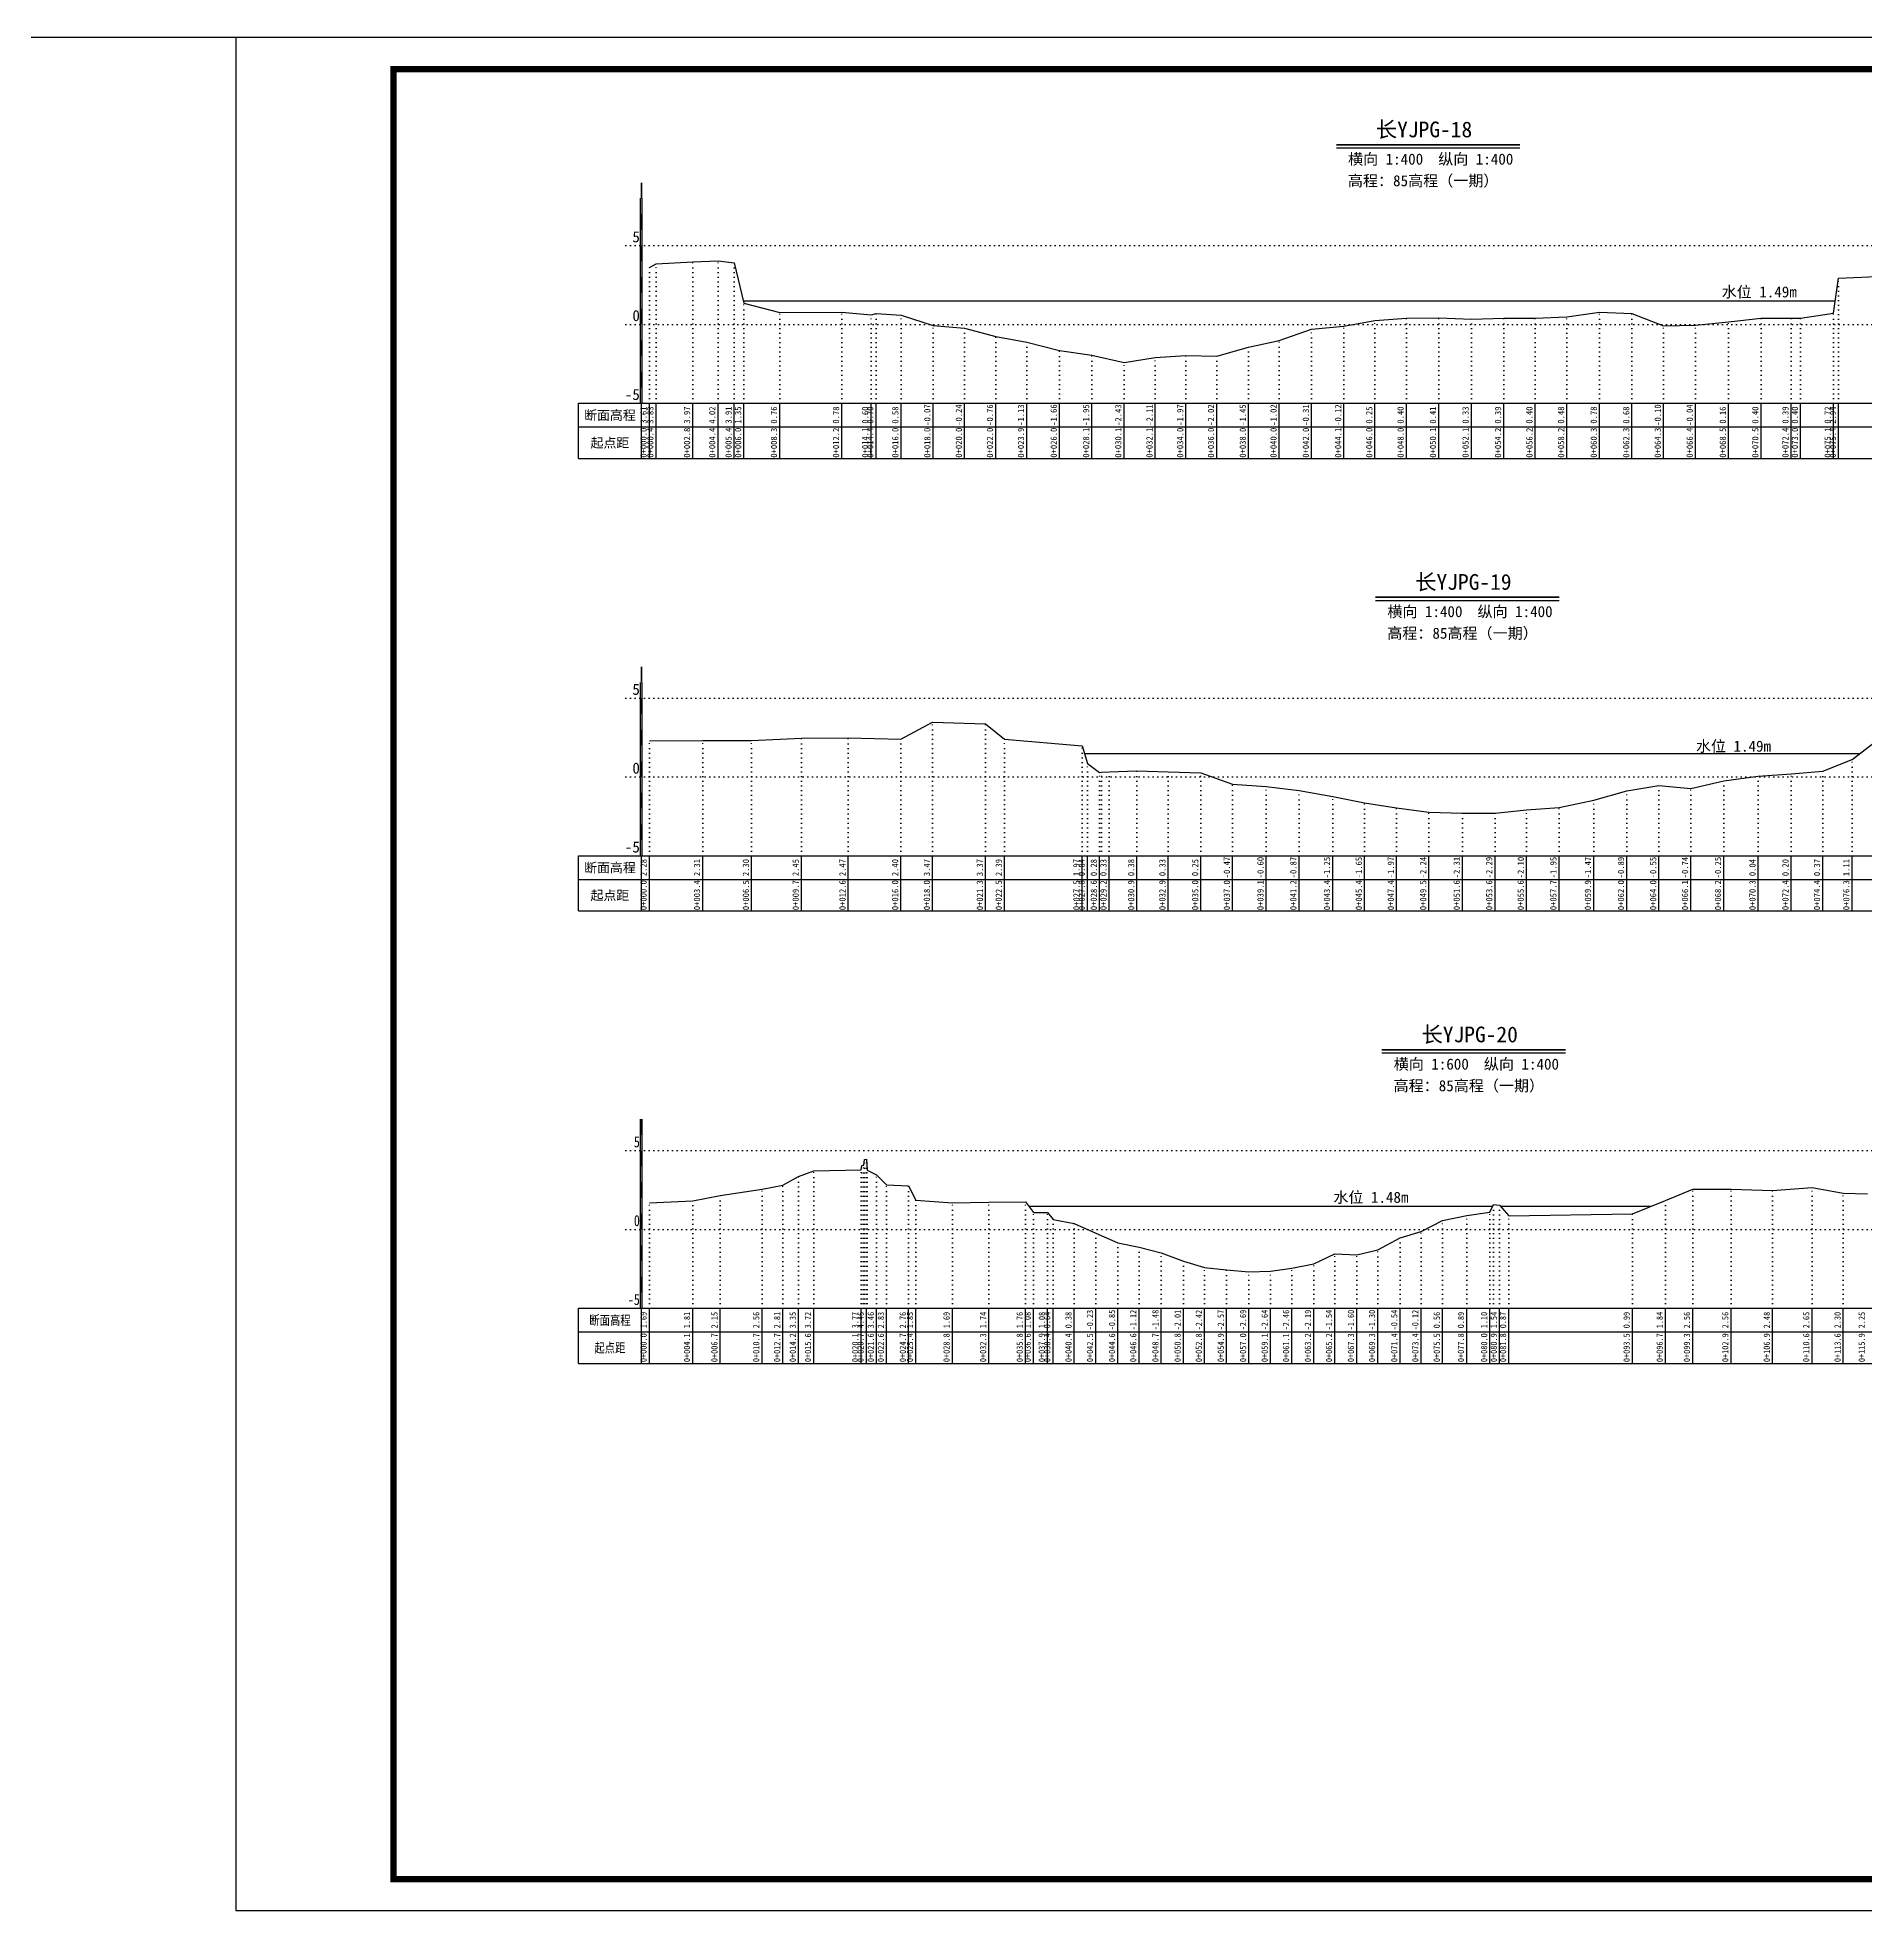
# Model space of a CAD drawing. Header units: millimetres. Extents: x 519117 to 522827, y 3371934 to 3372231.
# Drawn here: x 521905.1 to 522195, y 3371934.1 to 3372231.1 of the extents above; entities that cross this region are included whole.
import ezdxf
from ezdxf.enums import TextEntityAlignment as Align

# ---------------------------------------------------------------- set-up
doc = ezdxf.new("R2010")
doc.units = ezdxf.units.MM
doc.header["$LTSCALE"] = 0.4
doc.header["$MEASUREMENT"] = 0
doc.linetypes.add('X4', pattern=[1.6, 0, -1.6])
for name, color, linetype in [('DMX', 1, 'Continuous'), ('zdm1', 5, 'Continuous'), ('ZDMT5', 3, 'Continuous'), ('图框', 7, 'Continuous'), ('断面名称', 5, 'Continuous'), ('比例尺', 3, 'Continuous'), ('水位', 4, 'Continuous')]:
    doc.layers.add(name, color=color, linetype=linetype)
doc.styles.add('HDM', font='仿宋_GB2312.ttf')

msp = doc.modelspace()

# ---------------------------------------------------------------- linework, layer by layer
at = {"layer": 'DMX', "linetype": 'Continuous', "flags": 128}
for points in [[(522002.11, 3372194.6), (522003.18, 3372195.15), (522009.01, 3372195.5), (522013.01, 3372195.62), (522015.58, 3372195.35), (522017.11, 3372188.95), (522022.78, 3372187.47), (522032.63, 3372187.52), (522037.26, 3372187.07), (522038.06, 3372187.32), (522042.03, 3372187.02), (522047.11, 3372185.4), (522052.11, 3372184.97), (522057.03, 3372183.67), (522061.96, 3372182.75), (522067.16, 3372181.42), (522072.28, 3372180.7), (522077.38, 3372179.5), (522082.33, 3372180.3), (522087.21, 3372180.65), (522092.08, 3372180.52), (522097.13, 3372181.95), (522102.01, 3372183.02), (522107.13, 3372184.8), (522112.26, 3372185.27), (522117.18, 3372186.2), (522122.16, 3372186.57), (522127.28, 3372186.6), (522132.46, 3372186.39), (522137.61, 3372186.54), (522142.58, 3372186.57), (522147.61, 3372186.77), (522152.78, 3372187.52), (522157.93, 3372187.27), (522162.93, 3372185.32), (522168.01, 3372185.47), (522173.26, 3372185.97), (522178.41, 3372186.57), (522183.18, 3372186.54), (522184.68, 3372186.57), (522189.88, 3372187.37), (522190.68, 3372192.92), (522197.91, 3372193.22)], [(522002.11, 3372119.52), (522010.58, 3372119.6), (522018.33, 3372119.57), (522026.23, 3372119.95), (522033.66, 3372120), (522042.01, 3372119.82), (522047.03, 3372122.5), (522055.43, 3372122.25), (522058.43, 3372119.8), (522070.76, 3372118.74), (522071.58, 3372115.92), (522073.51, 3372114.52), (522073.83, 3372114.57), (522075.03, 3372114.64), (522079.43, 3372114.77), (522084.38, 3372114.64), (522089.58, 3372114.44), (522094.61, 3372112.64), (522099.93, 3372112.32), (522105.16, 3372111.64), (522110.48, 3372110.69), (522115.53, 3372109.69), (522120.61, 3372108.89), (522125.73, 3372108.22), (522131.06, 3372108.04), (522136.21, 3372108.09), (522141.21, 3372108.57), (522146.38, 3372108.94), (522151.86, 3372110.14), (522157.11, 3372111.59), (522162.21, 3372112.44), (522167.26, 3372111.97), (522172.48, 3372113.19), (522177.96, 3372113.92), (522183.18, 3372114.32), (522188.18, 3372114.74), (522192.83, 3372116.59), (522196.48, 3372119.39)], [(522002.11, 3372046.29), (522008.99, 3372046.59), (522013.34, 3372047.44), (522019.98, 3372048.46), (522023.29, 3372049.09), (522025.78, 3372050.44), (522028.18, 3372051.36), (522035.68, 3372051.49), (522035.81, 3372052.21), (522036.11, 3372052.26), (522036.24, 3372053.16), (522036.53, 3372053.19), (522036.66, 3372051.46), (522038.14, 3372050.71), (522039.74, 3372049.14), (522043.23, 3372048.96), (522044.36, 3372046.69), (522050.16, 3372046.29), (522055.96, 3372046.41), (522061.76, 3372046.46), (522063.03, 3372044.76), (522065.26, 3372044.76), (522066.13, 3372043.66), (522069.49, 3372043.01), (522072.89, 3372041.49), (522076.39, 3372039.94), (522079.76, 3372039.26), (522083.28, 3372038.36), (522086.79, 3372037.04), (522090.16, 3372036.01), (522093.64, 3372035.64), (522097.18, 3372035.34), (522100.61, 3372035.46), (522103.99, 3372035.91), (522107.46, 3372036.59), (522110.81, 3372038.21), (522114.28, 3372038.06), (522117.63, 3372038.81), (522121.16, 3372040.71), (522124.49, 3372041.76), (522127.89, 3372043.46), (522131.73, 3372044.29), (522135.41, 3372044.81), (522135.96, 3372046.04), (522136.94, 3372045.91), (522138.41, 3372044.24), (522157.99, 3372044.54), (522163.24, 3372046.66), (522167.56, 3372048.46), (522173.64, 3372048.46), (522180.23, 3372048.26), (522186.48, 3372048.69), (522191.44, 3372047.81), (522195.28, 3372047.69)]]:
    msp.add_lwpolyline(points, dxfattribs=at)
at = {"layer": 'zdm1', "linetype": 'Continuous'}
for p, q in [((522000.73, 3372173.06), (522000.73, 3372205.56)), ((522000.98, 3372173.06), (522000.98, 3372205.56)), ((521990.86, 3372164.31), (521990.86, 3372173.06)), ((521990.86, 3372173.06), (522002.11, 3372173.06)), ((522000.86, 3372164.31), (522000.86, 3372173.06)), ((522002.11, 3372173.06), (522250.36, 3372173.06)), ((521990.86, 3372169.31), (522250.36, 3372169.31)), ((521990.86, 3372164.31), (522250.36, 3372164.31)), ((522000.73, 3372101.31), (522000.73, 3372128.81)), ((522000.98, 3372101.31), (522000.98, 3372128.81)), ((521990.86, 3372092.56), (521990.86, 3372101.31)), ((521990.86, 3372101.31), (522002.11, 3372101.31)), ((522000.86, 3372092.56), (522000.86, 3372101.31)), ((522002.11, 3372101.31), (522262.83, 3372101.31)), ((521990.86, 3372097.56), (522262.83, 3372097.56)), ((521990.86, 3372092.56), (522262.83, 3372092.56)), ((522000.73, 3372029.56), (522000.73, 3372059.56)), ((522000.98, 3372029.56), (522000.98, 3372059.56)), ((521990.86, 3372029.56), (522002.11, 3372029.56)), ((521990.86, 3372020.81), (521990.86, 3372029.56)), ((522000.86, 3372020.81), (522000.86, 3372029.56)), ((522002.11, 3372029.56), (522264.84, 3372029.56)), ((521990.86, 3372025.81), (522264.84, 3372025.81)), ((521990.86, 3372020.81), (522264.84, 3372020.81))]:
    msp.add_line(p, q, dxfattribs=at)
at = {"layer": 'zdm1', "linetype": 'X4'}
for p, q in [((521998.36, 3372198.06), (522252.86, 3372198.06)), ((521998.36, 3372185.56), (522252.86, 3372185.56)), ((521998.36, 3372173.06), (522252.86, 3372173.06)), ((521998.36, 3372126.31), (522265.33, 3372126.31)), ((521998.36, 3372113.81), (522265.33, 3372113.81)), ((521998.36, 3372101.31), (522265.33, 3372101.31)), ((521998.36, 3372054.56), (522267.34, 3372054.56)), ((521998.36, 3372042.06), (522267.34, 3372042.06)), ((521998.36, 3372029.56), (522267.34, 3372029.56))]:
    msp.add_line(p, q, dxfattribs=at)
at = {"layer": 'zdm1', "linetype": 'Continuous', "flags": 128}
for points in [[(522000.86, 3372205.56, 0.25, 0.25, 0), (522000.86, 3372208.06, 0.25, 0.25, 0)], [(522000.86, 3372200.56, 0.25, 0.25, 0), (522000.86, 3372203.06, 0.25, 0.25, 0)], [(522000.86, 3372195.56, 0.25, 0.25, 0), (522000.86, 3372198.06, 0.25, 0.25, 0)], [(522000.86, 3372190.56, 0.25, 0.25, 0), (522000.86, 3372193.06, 0.25, 0.25, 0)], [(522000.86, 3372185.56, 0.25, 0.25, 0), (522000.86, 3372188.06, 0.25, 0.25, 0)], [(522000.86, 3372180.56, 0.25, 0.25, 0), (522000.86, 3372183.06, 0.25, 0.25, 0)], [(522000.86, 3372175.56, 0.25, 0.25, 0), (522000.86, 3372178.06, 0.25, 0.25, 0)], [(522000.86, 3372128.81, 0.25, 0.25, 0), (522000.86, 3372131.31, 0.25, 0.25, 0)], [(522000.86, 3372123.81, 0.25, 0.25, 0), (522000.86, 3372126.31, 0.25, 0.25, 0)], [(522000.86, 3372118.81, 0.25, 0.25, 0), (522000.86, 3372121.31, 0.25, 0.25, 0)], [(522000.86, 3372113.81, 0.25, 0.25, 0), (522000.86, 3372116.31, 0.25, 0.25, 0)], [(522000.86, 3372108.81, 0.25, 0.25, 0), (522000.86, 3372111.31, 0.25, 0.25, 0)], [(522000.86, 3372103.81, 0.25, 0.25, 0), (522000.86, 3372106.31, 0.25, 0.25, 0)], [(522000.86, 3372057.06, 0.25, 0.25, 0), (522000.86, 3372059.56, 0.25, 0.25, 0)], [(522000.86, 3372052.06, 0.25, 0.25, 0), (522000.86, 3372054.56, 0.25, 0.25, 0)], [(522000.86, 3372047.06, 0.25, 0.25, 0), (522000.86, 3372049.56, 0.25, 0.25, 0)], [(522000.86, 3372042.06, 0.25, 0.25, 0), (522000.86, 3372044.56, 0.25, 0.25, 0)], [(522000.86, 3372037.06, 0.25, 0.25, 0), (522000.86, 3372039.56, 0.25, 0.25, 0)], [(522000.86, 3372032.06, 0.25, 0.25, 0), (522000.86, 3372034.56, 0.25, 0.25, 0)]]:
    msp.add_lwpolyline(points, format="xyseb", dxfattribs=at)
at = {"layer": 'ZDMT5', "linetype": 'X4'}
for p, q in [((522002.11, 3372173.06), (522002.11, 3372194.6)), ((522003.18, 3372173.06), (522003.18, 3372195.15)), ((522009.01, 3372173.06), (522009.01, 3372195.5)), ((522013.01, 3372173.06), (522013.01, 3372195.62)), ((522015.58, 3372173.06), (522015.58, 3372195.35)), ((522190.68, 3372173.06), (522190.68, 3372192.92)), ((522017.11, 3372173.06), (522017.11, 3372188.95)), ((522022.78, 3372173.06), (522022.78, 3372187.47)), ((522032.63, 3372173.06), (522032.63, 3372187.52)), ((522037.26, 3372173.06), (522037.26, 3372187.07)), ((522038.06, 3372173.06), (522038.06, 3372187.32)), ((522042.03, 3372173.06), (522042.03, 3372187.02)), ((522117.18, 3372173.06), (522117.18, 3372186.2)), ((522122.16, 3372173.06), (522122.16, 3372186.57)), ((522127.28, 3372173.06), (522127.28, 3372186.6)), ((522132.46, 3372173.06), (522132.46, 3372186.39)), ((522137.61, 3372173.06), (522137.61, 3372186.54)), ((522142.58, 3372173.06), (522142.58, 3372186.57)), ((522147.61, 3372173.06), (522147.61, 3372186.77)), ((522152.78, 3372173.06), (522152.78, 3372187.52)), ((522157.93, 3372173.06), (522157.93, 3372187.27)), ((522173.26, 3372173.06), (522173.26, 3372185.97)), ((522178.41, 3372173.06), (522178.41, 3372186.57)), ((522183.18, 3372173.06), (522183.18, 3372186.54)), ((522184.68, 3372173.06), (522184.68, 3372186.57)), ((522189.88, 3372173.06), (522189.88, 3372187.37)), ((522047.11, 3372173.06), (522047.11, 3372185.4)), ((522052.11, 3372173.06), (522052.11, 3372184.97)), ((522057.03, 3372173.06), (522057.03, 3372183.67)), ((522061.96, 3372173.06), (522061.96, 3372182.75)), ((522102.01, 3372173.06), (522102.01, 3372183.02)), ((522107.13, 3372173.06), (522107.13, 3372184.8)), ((522112.26, 3372173.06), (522112.26, 3372185.27)), ((522162.93, 3372173.06), (522162.93, 3372185.32)), ((522168.01, 3372173.06), (522168.01, 3372185.47)), ((522067.16, 3372173.06), (522067.16, 3372181.42)), ((522072.28, 3372173.06), (522072.28, 3372180.7)), ((522082.33, 3372173.06), (522082.33, 3372180.3)), ((522087.21, 3372173.06), (522087.21, 3372180.65)), ((522092.08, 3372173.06), (522092.08, 3372180.52)), ((522097.13, 3372173.06), (522097.13, 3372181.95)), ((522077.38, 3372173.06), (522077.38, 3372179.5)), ((522047.03, 3372101.31), (522047.03, 3372122.5)), ((522055.43, 3372101.31), (522055.43, 3372122.25)), ((522002.11, 3372101.31), (522002.11, 3372119.52)), ((522010.58, 3372101.31), (522010.58, 3372119.6)), ((522018.33, 3372101.31), (522018.33, 3372119.57)), ((522026.23, 3372101.31), (522026.23, 3372119.95)), ((522033.66, 3372101.31), (522033.66, 3372120)), ((522042.01, 3372101.31), (522042.01, 3372119.82)), ((522058.43, 3372101.31), (522058.43, 3372119.8)), ((522070.76, 3372101.31), (522070.76, 3372118.74)), ((522071.58, 3372101.31), (522071.58, 3372115.92)), ((522073.51, 3372101.31), (522073.51, 3372114.52)), ((522073.83, 3372101.31), (522073.83, 3372114.57)), ((522075.03, 3372101.31), (522075.03, 3372114.64)), ((522079.43, 3372101.31), (522079.43, 3372114.77)), ((522084.38, 3372101.31), (522084.38, 3372114.64)), ((522089.58, 3372101.31), (522089.58, 3372114.44)), ((522183.18, 3372101.31), (522183.18, 3372114.32)), ((522188.18, 3372101.31), (522188.18, 3372114.74)), ((522192.83, 3372101.31), (522192.83, 3372116.59)), ((522094.61, 3372101.31), (522094.61, 3372112.64)), ((522099.93, 3372101.31), (522099.93, 3372112.32)), ((522105.16, 3372101.31), (522105.16, 3372111.64)), ((522157.11, 3372101.31), (522157.11, 3372111.59)), ((522162.21, 3372101.31), (522162.21, 3372112.44)), ((522167.26, 3372101.31), (522167.26, 3372111.97)), ((522172.48, 3372101.31), (522172.48, 3372113.19)), ((522177.96, 3372101.31), (522177.96, 3372113.92)), ((522110.48, 3372101.31), (522110.48, 3372110.69)), ((522115.53, 3372101.31), (522115.53, 3372109.69)), ((522120.61, 3372101.31), (522120.61, 3372108.89)), ((522141.21, 3372101.31), (522141.21, 3372108.57)), ((522146.38, 3372101.31), (522146.38, 3372108.94)), ((522151.86, 3372101.31), (522151.86, 3372110.14)), ((522125.73, 3372101.31), (522125.73, 3372108.22)), ((522131.06, 3372101.31), (522131.06, 3372108.04)), ((522136.21, 3372101.31), (522136.21, 3372108.09)), ((522035.81, 3372029.56), (522035.81, 3372052.21)), ((522036.11, 3372029.56), (522036.11, 3372052.26)), ((522036.24, 3372029.56), (522036.24, 3372053.16)), ((522036.53, 3372029.56), (522036.53, 3372053.19)), ((522023.29, 3372029.56), (522023.29, 3372049.09)), ((522025.78, 3372029.56), (522025.78, 3372050.44)), ((522028.18, 3372029.56), (522028.18, 3372051.36)), ((522035.68, 3372029.56), (522035.68, 3372051.49)), ((522036.66, 3372029.56), (522036.66, 3372051.46)), ((522038.14, 3372029.56), (522038.14, 3372050.71)), ((522039.74, 3372029.56), (522039.74, 3372049.14)), ((522043.23, 3372029.56), (522043.23, 3372048.96)), ((522002.11, 3372029.56), (522002.11, 3372046.29)), ((522008.99, 3372029.56), (522008.99, 3372046.59)), ((522013.34, 3372029.56), (522013.34, 3372047.44)), ((522019.98, 3372029.56), (522019.98, 3372048.46)), ((522044.36, 3372029.56), (522044.36, 3372046.69)), ((522050.16, 3372029.56), (522050.16, 3372046.29)), ((522055.96, 3372029.56), (522055.96, 3372046.41)), ((522061.76, 3372029.56), (522061.76, 3372046.46)), ((522135.96, 3372029.56), (522135.96, 3372046.04)), ((522163.24, 3372029.56), (522163.24, 3372046.66)), ((522167.56, 3372029.56), (522167.56, 3372048.46)), ((522173.64, 3372029.56), (522173.64, 3372048.46)), ((522180.23, 3372029.56), (522180.23, 3372048.26)), ((522186.48, 3372029.56), (522186.48, 3372048.69)), ((522191.44, 3372029.56), (522191.44, 3372047.81)), ((522063.03, 3372029.56), (522063.03, 3372044.76)), ((522065.26, 3372029.56), (522065.26, 3372044.76)), ((522066.13, 3372029.56), (522066.13, 3372043.66)), ((522069.49, 3372029.56), (522069.49, 3372043.01)), ((522127.89, 3372029.56), (522127.89, 3372043.46)), ((522131.73, 3372029.56), (522131.73, 3372044.29)), ((522135.41, 3372029.56), (522135.41, 3372044.81)), ((522136.94, 3372029.56), (522136.94, 3372045.91)), ((522138.41, 3372029.56), (522138.41, 3372044.24)), ((522157.99, 3372029.56), (522157.99, 3372044.54)), ((522072.89, 3372029.56), (522072.89, 3372041.49)), ((522121.16, 3372029.56), (522121.16, 3372040.71)), ((522124.49, 3372029.56), (522124.49, 3372041.76)), ((522076.39, 3372029.56), (522076.39, 3372039.94)), ((522079.76, 3372029.56), (522079.76, 3372039.26)), ((522083.28, 3372029.56), (522083.28, 3372038.36)), ((522086.79, 3372029.56), (522086.79, 3372037.04)), ((522110.81, 3372029.56), (522110.81, 3372038.21)), ((522114.28, 3372029.56), (522114.28, 3372038.06)), ((522117.63, 3372029.56), (522117.63, 3372038.81)), ((522090.16, 3372029.56), (522090.16, 3372036.01)), ((522093.64, 3372029.56), (522093.64, 3372035.64)), ((522097.18, 3372029.56), (522097.18, 3372035.34)), ((522100.61, 3372029.56), (522100.61, 3372035.46)), ((522103.99, 3372029.56), (522103.99, 3372035.91)), ((522107.46, 3372029.56), (522107.46, 3372036.59))]:
    msp.add_line(p, q, dxfattribs=at)
at = {"layer": 'ZDMT5', "linetype": 'Continuous'}
for p, q in [((522002.11, 3372164.31), (522002.11, 3372173.06)), ((522003.18, 3372164.31), (522003.18, 3372173.06)), ((522009.01, 3372164.31), (522009.01, 3372173.06)), ((522013.01, 3372164.31), (522013.01, 3372173.06)), ((522015.58, 3372164.31), (522015.58, 3372173.06)), ((522017.11, 3372164.31), (522017.11, 3372173.06)), ((522022.78, 3372164.31), (522022.78, 3372173.06)), ((522032.63, 3372164.31), (522032.63, 3372173.06)), ((522037.26, 3372164.31), (522037.26, 3372173.06)), ((522038.06, 3372164.31), (522038.06, 3372173.06)), ((522042.03, 3372164.31), (522042.03, 3372173.06)), ((522047.11, 3372164.31), (522047.11, 3372173.06)), ((522052.11, 3372164.31), (522052.11, 3372173.06)), ((522057.03, 3372164.31), (522057.03, 3372173.06)), ((522061.96, 3372164.31), (522061.96, 3372173.06)), ((522067.16, 3372164.31), (522067.16, 3372173.06)), ((522072.28, 3372164.31), (522072.28, 3372173.06)), ((522077.38, 3372164.31), (522077.38, 3372173.06)), ((522082.33, 3372164.31), (522082.33, 3372173.06)), ((522087.21, 3372164.31), (522087.21, 3372173.06)), ((522092.08, 3372164.31), (522092.08, 3372173.06)), ((522097.13, 3372164.31), (522097.13, 3372173.06)), ((522102.01, 3372164.31), (522102.01, 3372173.06)), ((522107.13, 3372164.31), (522107.13, 3372173.06)), ((522112.26, 3372164.31), (522112.26, 3372173.06)), ((522117.18, 3372164.31), (522117.18, 3372173.06)), ((522122.16, 3372164.31), (522122.16, 3372173.06)), ((522127.28, 3372164.31), (522127.28, 3372173.06)), ((522132.46, 3372164.31), (522132.46, 3372173.06)), ((522137.61, 3372164.31), (522137.61, 3372173.06)), ((522142.58, 3372164.31), (522142.58, 3372173.06)), ((522147.61, 3372164.31), (522147.61, 3372173.06)), ((522152.78, 3372164.31), (522152.78, 3372173.06)), ((522157.93, 3372164.31), (522157.93, 3372173.06)), ((522162.93, 3372164.31), (522162.93, 3372173.06)), ((522168.01, 3372164.31), (522168.01, 3372173.06)), ((522173.26, 3372164.31), (522173.26, 3372173.06)), ((522178.41, 3372164.31), (522178.41, 3372173.06)), ((522183.18, 3372164.31), (522183.18, 3372173.06)), ((522184.68, 3372164.31), (522184.68, 3372173.06)), ((522189.88, 3372164.31), (522189.88, 3372173.06)), ((522190.68, 3372164.31), (522190.68, 3372173.06)), ((522002.11, 3372092.56), (522002.11, 3372101.31)), ((522010.58, 3372092.56), (522010.58, 3372101.31)), ((522018.33, 3372092.56), (522018.33, 3372101.31)), ((522026.23, 3372092.56), (522026.23, 3372101.31)), ((522033.66, 3372092.56), (522033.66, 3372101.31)), ((522042.01, 3372092.56), (522042.01, 3372101.31)), ((522047.03, 3372092.56), (522047.03, 3372101.31)), ((522055.43, 3372092.56), (522055.43, 3372101.31)), ((522058.43, 3372092.56), (522058.43, 3372101.31)), ((522070.76, 3372092.56), (522070.76, 3372101.31)), ((522071.58, 3372092.56), (522071.58, 3372101.31)), ((522073.51, 3372092.56), (522073.51, 3372101.31)), ((522075.03, 3372092.56), (522075.03, 3372101.31)), ((522079.43, 3372092.56), (522079.43, 3372101.31)), ((522084.38, 3372092.56), (522084.38, 3372101.31)), ((522089.58, 3372092.56), (522089.58, 3372101.31)), ((522094.61, 3372092.56), (522094.61, 3372101.31)), ((522099.93, 3372092.56), (522099.93, 3372101.31)), ((522105.16, 3372092.56), (522105.16, 3372101.31)), ((522110.48, 3372092.56), (522110.48, 3372101.31)), ((522115.53, 3372092.56), (522115.53, 3372101.31)), ((522120.61, 3372092.56), (522120.61, 3372101.31)), ((522125.73, 3372092.56), (522125.73, 3372101.31)), ((522131.06, 3372092.56), (522131.06, 3372101.31)), ((522136.21, 3372092.56), (522136.21, 3372101.31)), ((522141.21, 3372092.56), (522141.21, 3372101.31)), ((522146.38, 3372092.56), (522146.38, 3372101.31)), ((522151.86, 3372092.56), (522151.86, 3372101.31)), ((522157.11, 3372092.56), (522157.11, 3372101.31)), ((522162.21, 3372092.56), (522162.21, 3372101.31)), ((522167.26, 3372092.56), (522167.26, 3372101.31)), ((522172.48, 3372092.56), (522172.48, 3372101.31)), ((522177.96, 3372092.56), (522177.96, 3372101.31)), ((522183.18, 3372092.56), (522183.18, 3372101.31)), ((522188.18, 3372092.56), (522188.18, 3372101.31)), ((522192.83, 3372092.56), (522192.83, 3372101.31)), ((522002.11, 3372020.81), (522002.11, 3372029.56)), ((522008.99, 3372020.81), (522008.99, 3372029.56)), ((522013.34, 3372020.81), (522013.34, 3372029.56)), ((522019.98, 3372020.81), (522019.98, 3372029.56)), ((522023.29, 3372020.81), (522023.29, 3372029.56)), ((522025.78, 3372020.81), (522025.78, 3372029.56)), ((522028.18, 3372020.81), (522028.18, 3372029.56)), ((522035.68, 3372020.81), (522035.68, 3372029.56)), ((522036.53, 3372020.81), (522036.53, 3372029.56)), ((522038.14, 3372020.81), (522038.14, 3372029.56)), ((522039.74, 3372020.81), (522039.74, 3372029.56)), ((522043.23, 3372020.81), (522043.23, 3372029.56)), ((522044.36, 3372020.81), (522044.36, 3372029.56)), ((522050.16, 3372020.81), (522050.16, 3372029.56)), ((522055.96, 3372020.81), (522055.96, 3372029.56)), ((522061.76, 3372020.81), (522061.76, 3372029.56)), ((522063.03, 3372020.81), (522063.03, 3372029.56)), ((522065.26, 3372020.81), (522065.26, 3372029.56)), ((522066.13, 3372020.81), (522066.13, 3372029.56)), ((522069.49, 3372020.81), (522069.49, 3372029.56)), ((522072.89, 3372020.81), (522072.89, 3372029.56)), ((522076.39, 3372020.81), (522076.39, 3372029.56)), ((522079.76, 3372020.81), (522079.76, 3372029.56)), ((522083.28, 3372020.81), (522083.28, 3372029.56)), ((522086.79, 3372020.81), (522086.79, 3372029.56)), ((522090.16, 3372020.81), (522090.16, 3372029.56)), ((522093.64, 3372020.81), (522093.64, 3372029.56)), ((522097.18, 3372020.81), (522097.18, 3372029.56)), ((522100.61, 3372020.81), (522100.61, 3372029.56)), ((522103.99, 3372020.81), (522103.99, 3372029.56)), ((522107.46, 3372020.81), (522107.46, 3372029.56)), ((522110.81, 3372020.81), (522110.81, 3372029.56)), ((522114.28, 3372020.81), (522114.28, 3372029.56)), ((522117.63, 3372020.81), (522117.63, 3372029.56)), ((522121.16, 3372020.81), (522121.16, 3372029.56)), ((522124.49, 3372020.81), (522124.49, 3372029.56)), ((522127.89, 3372020.81), (522127.89, 3372029.56)), ((522131.73, 3372020.81), (522131.73, 3372029.56)), ((522135.41, 3372020.81), (522135.41, 3372029.56)), ((522136.94, 3372020.81), (522136.94, 3372029.56)), ((522138.41, 3372020.81), (522138.41, 3372029.56)), ((522157.99, 3372020.81), (522157.99, 3372029.56)), ((522163.24, 3372020.81), (522163.24, 3372029.56)), ((522167.56, 3372020.81), (522167.56, 3372029.56)), ((522173.64, 3372020.81), (522173.64, 3372029.56)), ((522180.23, 3372020.81), (522180.23, 3372029.56)), ((522186.48, 3372020.81), (522186.48, 3372029.56)), ((522191.44, 3372020.81), (522191.44, 3372029.56))]:
    msp.add_line(p, q, dxfattribs=at)
at = {"layer": '图框', "flags": 128}
msp.add_lwpolyline([(521936.53, 3371934.06), (522356.53, 3371934.06), (522356.53, 3372231.06), (521936.53, 3372231.06)], close=True, dxfattribs=at)
at = {"layer": '图框', "const_width": 1, "flags": 128}
msp.add_lwpolyline([(521961.53, 3371939.06), (522351.53, 3371939.06), (522351.53, 3372226.06), (521961.53, 3372226.06)], close=True, dxfattribs=at)
at = {"layer": '比例尺', "linetype": 'Continuous'}
msp.add_line((521936.53, 3372231.06), (521886.53, 3372231.06), dxfattribs=at)
at = {"layer": '比例尺', "color": 3, "linetype": 'Continuous', "lineweight": 40}
for p, q in [((522111.05, 3372214.05), (522140.17, 3372214.05)), ((522117.28, 3372142.3), (522146.41, 3372142.3)), ((522118.29, 3372070.55), (522147.41, 3372070.55))]:
    msp.add_line(p, q, dxfattribs=at)
at = {"layer": '比例尺', "color": 3, "linetype": 'Continuous'}
for p, q in [((522111.05, 3372213.55), (522140.17, 3372213.55)), ((522117.28, 3372141.8), (522146.41, 3372141.8)), ((522118.29, 3372070.05), (522147.41, 3372070.05))]:
    msp.add_line(p, q, dxfattribs=at)
at = {"layer": '水位', "color": 6, "linetype": 'Continuous', "flags": 128}
for points in [[(522017.03, 3372189.29), (522017.11, 3372189.29), (522022.78, 3372189.29), (522032.63, 3372189.29), (522037.26, 3372189.29), (522038.06, 3372189.29), (522042.03, 3372189.29), (522047.11, 3372189.29), (522052.11, 3372189.29), (522057.03, 3372189.29), (522061.96, 3372189.29), (522067.16, 3372189.29), (522072.28, 3372189.29), (522077.38, 3372189.29), (522082.33, 3372189.29), (522087.21, 3372189.29), (522092.08, 3372189.29), (522097.13, 3372189.29), (522102.01, 3372189.29), (522107.13, 3372189.29), (522112.26, 3372189.29), (522117.18, 3372189.29), (522122.16, 3372189.29), (522127.28, 3372189.29), (522132.46, 3372189.29), (522137.61, 3372189.29), (522142.58, 3372189.29), (522147.61, 3372189.29), (522152.78, 3372189.29), (522157.93, 3372189.29), (522162.93, 3372189.29), (522168.01, 3372189.29), (522173.26, 3372189.29), (522178.41, 3372189.29), (522183.18, 3372189.29), (522184.68, 3372189.29), (522189.88, 3372189.29), (522190.16, 3372189.29)], [(522071.11, 3372117.54), (522071.58, 3372117.54), (522073.51, 3372117.54), (522073.83, 3372117.54), (522075.03, 3372117.54), (522079.43, 3372117.54), (522084.38, 3372117.54), (522089.58, 3372117.54), (522094.61, 3372117.54), (522099.93, 3372117.54), (522105.16, 3372117.54), (522110.48, 3372117.54), (522115.53, 3372117.54), (522120.61, 3372117.54), (522125.73, 3372117.54), (522131.06, 3372117.54), (522136.21, 3372117.54), (522141.21, 3372117.54), (522146.38, 3372117.54), (522151.86, 3372117.54), (522157.11, 3372117.54), (522162.21, 3372117.54), (522167.26, 3372117.54), (522172.48, 3372117.54), (522177.96, 3372117.54), (522183.18, 3372117.54), (522188.18, 3372117.54), (522192.83, 3372117.54), (522194.07, 3372117.54)], [(522062.29, 3372045.75), (522066.21, 3372045.75), (522071.48, 3372045.75), (522076.76, 3372045.75), (522081.81, 3372045.75), (522087.03, 3372045.75), (522092.33, 3372045.75), (522097.48, 3372045.75), (522102.56, 3372045.75), (522107.76, 3372045.75), (522112.78, 3372045.75), (522117.98, 3372045.75), (522123.01, 3372045.75), (522128.31, 3372045.75), (522133.31, 3372045.75), (522135.83, 3372045.75)], [(522137.08, 3372045.75), (522138.41, 3372045.75), (522144.16, 3372045.75), (522149.68, 3372045.75), (522150.51, 3372045.75), (522151.98, 3372045.75), (522154.18, 3372045.75), (522160.99, 3372045.75)]]:
    msp.add_lwpolyline(points, dxfattribs=at)

# ---------------------------------------------------------------- texts
at = {"layer": 'zdm1', "linetype": 'Continuous', "style": 'HDM'}
for s, p in [('5', (522000.61, 3372198.06)), ('0', (522000.61, 3372185.56)), ('-5', (522000.61, 3372173.06)), ('5', (522000.61, 3372126.31)), ('0', (522000.61, 3372113.81)), ('-5', (522000.61, 3372101.31))]:
    msp.add_text(s, height=1.75, dxfattribs=at).set_placement(p, align=Align.BOTTOM_RIGHT)
for s, p in [('断面高程', (521995.86, 3372171.19)), ('起点距', (521995.86, 3372166.81)), ('断面高程', (521995.86, 3372099.44)), ('起点距', (521995.86, 3372095.06))]:
    msp.add_text(s, height=1.5, dxfattribs=at).set_placement(p, align=Align.MIDDLE)
at = {"layer": 'zdm1', "linetype": 'Continuous', "style": 'HDM', "width": 0.8}
for s, p in [('5', (522000.61, 3372054.56)), ('0', (522000.61, 3372042.06)), ('-5', (522000.61, 3372029.56))]:
    msp.add_text(s, height=1.75, dxfattribs=at).set_placement(p, align=Align.BOTTOM_RIGHT)
for s, p in [('断面高程', (521995.86, 3372027.69)), ('起点距', (521995.86, 3372023.31))]:
    msp.add_text(s, height=1.5, dxfattribs=at).set_placement(p, align=Align.MIDDLE)
at = {"layer": 'ZDMT5', "linetype": 'Continuous', "style": 'HDM'}
for s, p in [('3.61', (522001.98, 3372171.19)), ('3.83', (522003.06, 3372171.19)), ('3.97', (522008.88, 3372171.19)), ('4.02', (522012.88, 3372171.19)), ('3.91', (522015.46, 3372171.19)), ('1.35', (522016.98, 3372171.19)), ('0.76', (522022.66, 3372171.19)), ('0.78', (522032.51, 3372171.19)), ('0.60', (522037.13, 3372171.19)), ('0.70', (522037.93, 3372171.19)), ('0.58', (522041.91, 3372171.19)), ('-0.07', (522046.98, 3372171.19)), ('-0.24', (522051.98, 3372171.19)), ('-0.76', (522056.91, 3372171.19)), ('-1.13', (522061.83, 3372171.19)), ('-1.66', (522067.03, 3372171.19)), ('-1.95', (522072.16, 3372171.19)), ('-2.43', (522077.26, 3372171.19)), ('-2.11', (522082.21, 3372171.19)), ('-1.97', (522087.08, 3372171.19)), ('-2.02', (522091.96, 3372171.19)), ('-1.45', (522097.01, 3372171.19)), ('-1.02', (522101.88, 3372171.19)), ('-0.31', (522107.01, 3372171.19)), ('-0.12', (522112.13, 3372171.19)), ('0.25', (522117.06, 3372171.19)), ('0.40', (522122.03, 3372171.19)), ('0.41', (522127.16, 3372171.19)), ('0.33', (522132.33, 3372171.19)), ('0.39', (522137.48, 3372171.19)), ('0.40', (522142.46, 3372171.19)), ('0.48', (522147.48, 3372171.19)), ('0.78', (522152.66, 3372171.19)), ('0.68', (522157.81, 3372171.19)), ('-0.10', (522162.81, 3372171.19)), ('-0.04', (522167.88, 3372171.19)), ('0.16', (522173.13, 3372171.19)), ('0.40', (522178.28, 3372171.19)), ('0.39', (522183.06, 3372171.19)), ('0.40', (522184.56, 3372171.19)), ('0.72', (522189.76, 3372171.19)), ('2.94', (522190.56, 3372171.19)), ('0+000.0', (522001.98, 3372166.81)), ('0+000.4', (522003.06, 3372166.81)), ('0+002.8', (522008.88, 3372166.81)), ('0+004.4', (522012.88, 3372166.81)), ('0+005.4', (522015.46, 3372166.81)), ('0+006.0', (522016.98, 3372166.81)), ('0+008.3', (522022.66, 3372166.81)), ('0+012.2', (522032.51, 3372166.81)), ('0+014.1', (522037.13, 3372166.81)), ('0+014.4', (522037.93, 3372166.81)), ('0+016.0', (522041.91, 3372166.81)), ('0+018.0', (522046.98, 3372166.81)), ('0+020.0', (522051.98, 3372166.81)), ('0+022.0', (522056.91, 3372166.81)), ('0+023.9', (522061.83, 3372166.81)), ('0+026.0', (522067.03, 3372166.81)), ('0+028.1', (522072.16, 3372166.81)), ('0+030.1', (522077.26, 3372166.81)), ('0+032.1', (522082.21, 3372166.81)), ('0+034.0', (522087.08, 3372166.81)), ('0+036.0', (522091.96, 3372166.81)), ('0+038.0', (522097.01, 3372166.81)), ('0+040.0', (522101.88, 3372166.81)), ('0+042.0', (522107.01, 3372166.81)), ('0+044.1', (522112.13, 3372166.81)), ('0+046.0', (522117.06, 3372166.81)), ('0+048.0', (522122.03, 3372166.81)), ('0+050.1', (522127.16, 3372166.81)), ('0+052.1', (522132.33, 3372166.81)), ('0+054.2', (522137.48, 3372166.81)), ('0+056.2', (522142.46, 3372166.81)), ('0+058.2', (522147.48, 3372166.81)), ('0+060.3', (522152.66, 3372166.81)), ('0+062.3', (522157.81, 3372166.81)), ('0+064.3', (522162.81, 3372166.81)), ('0+066.4', (522167.88, 3372166.81)), ('0+068.5', (522173.13, 3372166.81)), ('0+070.5', (522178.28, 3372166.81)), ('0+072.4', (522183.06, 3372166.81)), ('0+073.0', (522184.56, 3372166.81)), ('0+075.1', (522189.76, 3372166.81)), ('0+075.4', (522190.56, 3372166.81)), ('2.28', (522001.98, 3372099.44)), ('2.31', (522010.46, 3372099.44)), ('2.30', (522018.21, 3372099.44)), ('2.45', (522026.11, 3372099.44)), ('2.47', (522033.53, 3372099.44)), ('2.40', (522041.88, 3372099.44)), ('3.47', (522046.91, 3372099.44)), ('3.37', (522055.31, 3372099.44)), ('2.39', (522058.31, 3372099.44)), ('1.97', (522070.63, 3372099.44)), ('0.84', (522071.46, 3372099.44)), ('0.28', (522073.38, 3372099.44)), ('0.33', (522074.91, 3372099.44)), ('0.38', (522079.31, 3372099.44)), ('0.33', (522084.26, 3372099.44)), ('0.25', (522089.46, 3372099.44)), ('-0.47', (522094.48, 3372099.44)), ('-0.60', (522099.81, 3372099.44)), ('-0.87', (522105.03, 3372099.44)), ('-1.25', (522110.36, 3372099.44)), ('-1.65', (522115.41, 3372099.44)), ('-1.97', (522120.48, 3372099.44)), ('-2.24', (522125.61, 3372099.44)), ('-2.31', (522130.93, 3372099.44)), ('-2.29', (522136.08, 3372099.44)), ('-2.10', (522141.08, 3372099.44)), ('-1.95', (522146.26, 3372099.44)), ('-1.47', (522151.73, 3372099.44)), ('-0.89', (522156.98, 3372099.44)), ('-0.55', (522162.08, 3372099.44)), ('-0.74', (522167.13, 3372099.44)), ('-0.25', (522172.36, 3372099.44)), ('0.04', (522177.83, 3372099.44)), ('0.20', (522183.06, 3372099.44)), ('0.37', (522188.06, 3372099.44)), ('1.11', (522192.71, 3372099.44)), ('0+000.0', (522001.98, 3372095.06)), ('0+003.4', (522010.46, 3372095.06)), ('0+006.5', (522018.21, 3372095.06)), ('0+009.7', (522026.11, 3372095.06)), ('0+012.6', (522033.53, 3372095.06)), ('0+016.0', (522041.88, 3372095.06)), ('0+018.0', (522046.91, 3372095.06)), ('0+021.3', (522055.31, 3372095.06)), ('0+022.5', (522058.31, 3372095.06)), ('0+027.5', (522070.63, 3372095.06)), ('0+027.8', (522071.46, 3372095.06)), ('0+028.6', (522073.38, 3372095.06)), ('0+029.2', (522074.91, 3372095.06)), ('0+030.9', (522079.31, 3372095.06)), ('0+032.9', (522084.26, 3372095.06)), ('0+035.0', (522089.46, 3372095.06)), ('0+037.0', (522094.48, 3372095.06)), ('0+039.1', (522099.81, 3372095.06)), ('0+041.2', (522105.03, 3372095.06)), ('0+043.4', (522110.36, 3372095.06)), ('0+045.4', (522115.41, 3372095.06)), ('0+047.4', (522120.48, 3372095.06)), ('0+049.5', (522125.61, 3372095.06)), ('0+051.6', (522130.93, 3372095.06)), ('0+053.6', (522136.08, 3372095.06)), ('0+055.6', (522141.08, 3372095.06)), ('0+057.7', (522146.26, 3372095.06)), ('0+059.9', (522151.73, 3372095.06)), ('0+062.0', (522156.98, 3372095.06)), ('0+064.0', (522162.08, 3372095.06)), ('0+066.1', (522167.13, 3372095.06)), ('0+068.2', (522172.36, 3372095.06)), ('0+070.3', (522177.83, 3372095.06)), ('0+072.4', (522183.06, 3372095.06)), ('0+074.4', (522188.06, 3372095.06)), ('0+076.3', (522192.71, 3372095.06))]:
    msp.add_text(s, height=1, rotation=90, dxfattribs=at).set_placement(p, align=Align.BOTTOM_CENTER)
at = {"layer": 'ZDMT5', "linetype": 'Continuous', "style": 'HDM', "width": 0.8}
for s, p in [('1.69', (522001.98, 3372027.69)), ('1.81', (522008.87, 3372027.69)), ('2.15', (522013.22, 3372027.69)), ('2.56', (522019.85, 3372027.69)), ('2.81', (522023.17, 3372027.69)), ('3.35', (522025.65, 3372027.69)), ('3.72', (522028.05, 3372027.69)), ('3.77', (522035.55, 3372027.69)), ('4.45', (522036.4, 3372027.69)), ('3.46', (522038.02, 3372027.69)), ('2.83', (522039.62, 3372027.69)), ('2.76', (522043.1, 3372027.69)), ('1.85', (522044.23, 3372027.69)), ('1.69', (522050.03, 3372027.69)), ('1.74', (522055.83, 3372027.69)), ('1.76', (522061.63, 3372027.69)), ('1.08', (522062.9, 3372027.69)), ('1.08', (522065.13, 3372027.69)), ('0.64', (522066, 3372027.69)), ('0.38', (522069.37, 3372027.69)), ('-0.23', (522072.77, 3372027.69)), ('-0.85', (522076.27, 3372027.69)), ('-1.12', (522079.63, 3372027.69)), ('-1.48', (522083.15, 3372027.69)), ('-2.01', (522086.67, 3372027.69)), ('-2.42', (522090.03, 3372027.69)), ('-2.57', (522093.52, 3372027.69)), ('-2.69', (522097.05, 3372027.69)), ('-2.64', (522100.48, 3372027.69)), ('-2.46', (522103.87, 3372027.69)), ('-2.19', (522107.33, 3372027.69)), ('-1.54', (522110.68, 3372027.69)), ('-1.60', (522114.15, 3372027.69)), ('-1.30', (522117.5, 3372027.69)), ('-0.54', (522121.03, 3372027.69)), ('-0.12', (522124.37, 3372027.69)), ('0.56', (522127.77, 3372027.69)), ('0.89', (522131.6, 3372027.69)), ('1.10', (522135.28, 3372027.69)), ('1.54', (522136.82, 3372027.69)), ('0.87', (522138.28, 3372027.69)), ('0.99', (522157.87, 3372027.69)), ('1.84', (522163.12, 3372027.69)), ('2.56', (522167.43, 3372027.69)), ('2.56', (522173.52, 3372027.69)), ('2.48', (522180.1, 3372027.69)), ('2.65', (522186.35, 3372027.69)), ('2.30', (522191.32, 3372027.69)), ('2.25', (522195.15, 3372027.69)), ('0+000.0', (522001.98, 3372023.31)), ('0+004.1', (522008.87, 3372023.31)), ('0+006.7', (522013.22, 3372023.31)), ('0+010.7', (522019.85, 3372023.31)), ('0+012.7', (522023.17, 3372023.31)), ('0+014.2', (522025.65, 3372023.31)), ('0+015.6', (522028.05, 3372023.31)), ('0+020.1', (522035.55, 3372023.31)), ('0+020.7', (522036.4, 3372023.31)), ('0+021.6', (522038.02, 3372023.31)), ('0+022.6', (522039.62, 3372023.31)), ('0+024.7', (522043.1, 3372023.31)), ('0+025.4', (522044.23, 3372023.31)), ('0+028.8', (522050.03, 3372023.31)), ('0+032.3', (522055.83, 3372023.31)), ('0+035.8', (522061.63, 3372023.31)), ('0+036.6', (522062.9, 3372023.31)), ('0+037.9', (522065.13, 3372023.31)), ('0+038.4', (522066, 3372023.31)), ('0+040.4', (522069.37, 3372023.31)), ('0+042.5', (522072.77, 3372023.31)), ('0+044.6', (522076.27, 3372023.31)), ('0+046.6', (522079.63, 3372023.31)), ('0+048.7', (522083.15, 3372023.31)), ('0+050.8', (522086.67, 3372023.31)), ('0+052.8', (522090.03, 3372023.31)), ('0+054.9', (522093.52, 3372023.31)), ('0+057.0', (522097.05, 3372023.31)), ('0+059.1', (522100.48, 3372023.31)), ('0+061.1', (522103.87, 3372023.31)), ('0+063.2', (522107.33, 3372023.31)), ('0+065.2', (522110.68, 3372023.31)), ('0+067.3', (522114.15, 3372023.31)), ('0+069.3', (522117.5, 3372023.31)), ('0+071.4', (522121.03, 3372023.31)), ('0+073.4', (522124.37, 3372023.31)), ('0+075.5', (522127.77, 3372023.31)), ('0+077.8', (522131.6, 3372023.31)), ('0+080.0', (522135.28, 3372023.31)), ('0+080.9', (522136.82, 3372023.31)), ('0+081.8', (522138.28, 3372023.31)), ('0+093.5', (522157.87, 3372023.31)), ('0+096.7', (522163.12, 3372023.31)), ('0+099.3', (522167.43, 3372023.31)), ('0+102.9', (522173.52, 3372023.31)), ('0+106.9', (522180.1, 3372023.31)), ('0+110.6', (522186.35, 3372023.31)), ('0+113.6', (522191.32, 3372023.31)), ('0+115.9', (522195.15, 3372023.31))]:
    msp.add_text(s, height=1, rotation=90, dxfattribs=at).set_placement(p, align=Align.BOTTOM_CENTER)
at = {"layer": '断面名称', "color": 5, "linetype": 'Continuous', "style": 'HDM'}
for s, p in [('长YJPG-18', (522124.94, 3372216.53)), ('长YJPG-19', (522131.18, 3372144.78)), ('长YJPG-20', (522132.18, 3372073.03))]:
    msp.add_text(s, height=2.5, dxfattribs=at).set_placement(p, align=Align.MIDDLE)
at = {"layer": '比例尺', "color": 3, "linetype": 'Continuous', "style": 'HDM'}
for s, p in [('横向 1:400  纵向 1:400', (522139.12, 3372210.38)), ('高程：85高程（一期）', (522136.75, 3372206.95)), ('横向 1:400  纵向 1:400', (522145.35, 3372138.63)), ('高程：85高程（一期）', (522142.99, 3372135.2)), ('横向 1:600  纵向 1:400', (522146.36, 3372066.88)), ('高程：85高程（一期）', (522143.99, 3372063.45))]:
    msp.add_text(s, height=1.75, dxfattribs=at).set_placement(p, align=Align.BOTTOM_RIGHT)
at = {"layer": '水位', "color": 6, "style": 'HDM'}
for s, p in [('水位 1.49m ', (522178.71, 3372190.76)), ('水位 1.49m ', (522174.62, 3372118.73)), ('水位 1.48m ', (522117.13, 3372047.2))]:
    msp.add_text(s, height=1.75, dxfattribs=at).set_placement(p, align=Align.MIDDLE)

doc.saveas('drawing.dxf')
